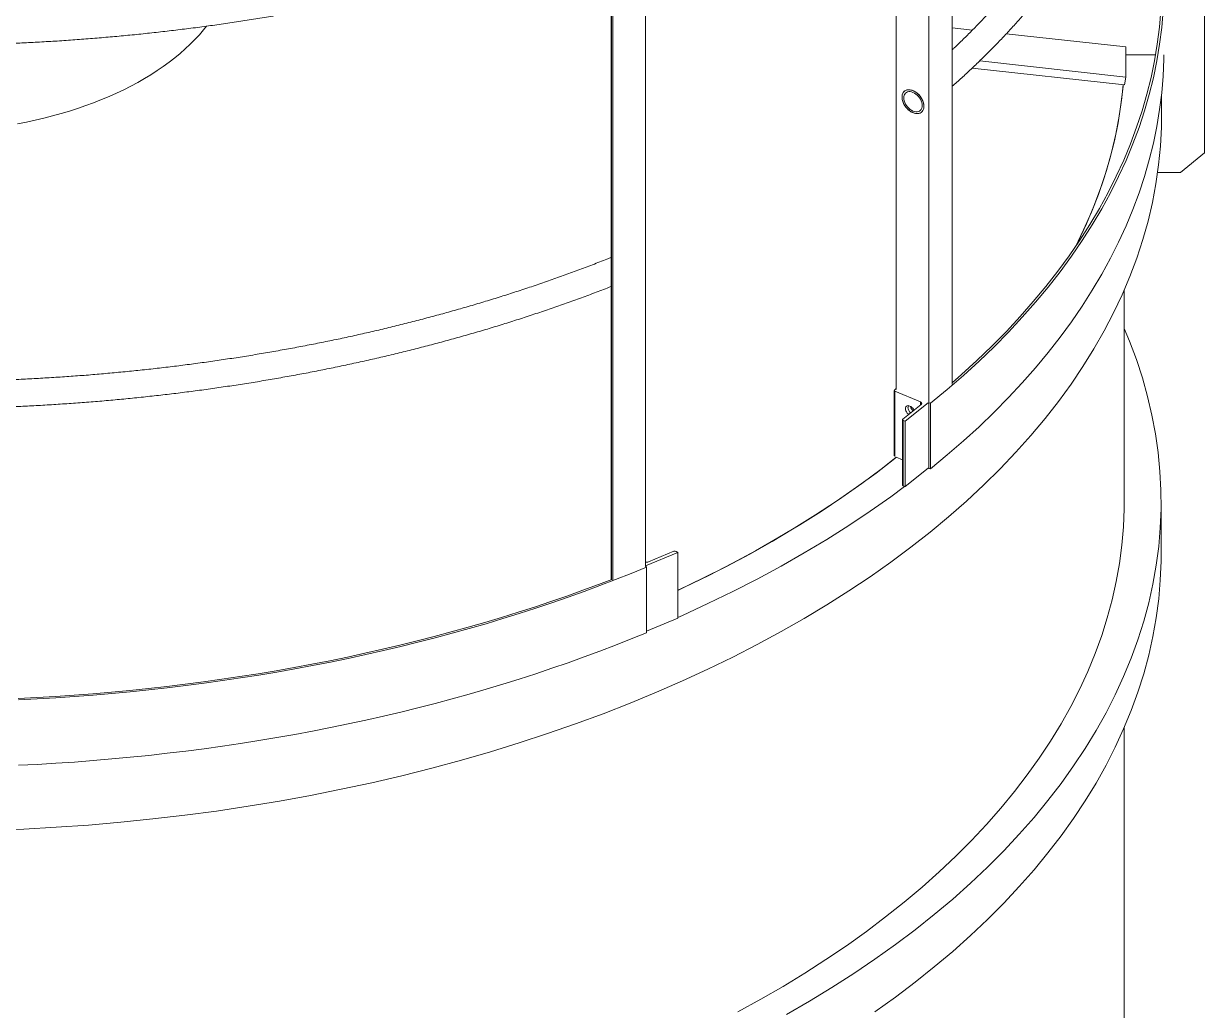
# Model space of a CAD drawing. Header units: millimetres. Extents: x 26816 to 90584, y 11074 to 56542.
# Drawn here: x 44454 to 45927, y 50466 to 51696 of the extents above; entities that cross this region are included whole.
import ezdxf

# ---------------------------------------------------------------- set-up
doc = ezdxf.new("R2010")
doc.units = ezdxf.units.MM
doc.layers.add('MAU_CAM', color=30, linetype='Continuous')

msp = doc.modelspace()

# ---------------------------------------------------------------- linework, layer by layer
at = {"layer": 'MAU_CAM', "linetype": 'Continuous', "lineweight": 0}
for p, q in [((45612.3, 52063.5), (45612.3, 51247)), ((45583.1, 52040.1), (45583.1, 51141.9)), ((45542.5, 52016.1), (45542.5, 51240.4)), ((45229.5, 51836), (45229.5, 51019.5)), ((45186.7, 51819.8), (45186.7, 51003.1)), ((45187.1, 51820), (45187.1, 51003.2)), ((45188.9, 51819.2), (45188.9, 51002.6)), ((45926.8, 51535.2), (45926.8, 51706.7)), ((45637.5, 51688.5), (45612.3, 51691.3)), ((45828.9, 51667.4), (45679.7, 51683.8)), ((45828.9, 51667.4), (45828.9, 51629.9)), ((45828.9, 51657.7), (45865.9, 51657.7)), ((45827.3, 51620.2), (45637.2, 51641.1)), ((45828.9, 51629.9), (45646.5, 51650)), ((45828.9, 51629.9), (45827.3, 51620.2)), ((45873.3, 51607.8), (45873.3, 51576)), ((45873.3, 51576), (45873.3, 51576)), ((45896.8, 51510.7), (45926.8, 51535.2)), ((45868.4, 51510.7), (45896.8, 51510.7)), ((45826.8, 51100.2), (45826.8, 51364.4)), ((45540, 51238.9), (45540, 51157.7)), ((45540.4, 51239.6), (45542.1, 51241)), ((45542.1, 51241), (45542.5, 51240.9)), ((45572.5, 51224.8), (45540.8, 51238)), ((45540.8, 51238), (45540.8, 51156.5)), ((45582.3, 51223.8), (45553.6, 51200.7)), ((45572.5, 51224.8), (45572.5, 51220.9)), ((45585.2, 51223.1), (45583.5, 51223.8)), ((45550.7, 51203.3), (45573.4, 51221.6)), ((45585.2, 51223.1), (45585.2, 51141.5)), ((45550.3, 51202.7), (45550.3, 51121)), ((45553.6, 51200.7), (45551.1, 51201.7)), ((45551.1, 51201.7), (45551.1, 51120.1)), ((45553.6, 51200.7), (45553.6, 51119.1)), ((45550.3, 51152.4), (45542.5, 51155.7)), ((45582.3, 51142.2), (45553.6, 51119.1)), ((45583.1, 51141.9), (45582.3, 51142.2)), ((45583.5, 51142.2), (45583.1, 51141.9)), ((45585.2, 51141.5), (45583.5, 51142.2)), ((45553.6, 51119.1), (45551.1, 51120.1)), ((45872.8, 51034.8), (45872.8, 51100.2)), ((45229.5, 51020.2), (45269.8, 51036.9)), ((45265.2, 51038.6), (45233.6, 51025.4)), ((45269.8, 51036.9), (45268, 51038.3)), ((45269.8, 51036.9), (45269.8, 50955.2)), ((45229.5, 51019.8), (45230.9, 51018.6)), ((45230.9, 51018.6), (45230.9, 50937)), ((45230.9, 50939.1), (45269.8, 50955.2)), ((45826.8, 49875.4), (45826.8, 50818.7))]:
    msp.add_line(p, q, dxfattribs=at)
at = {"layer": 'MAU_CAM', "linetype": 'Continuous', "lineweight": 0, "flags": 128}
for points in [[(45585.2, 51223.1), (45606, 51240.3), (45626.2, 51257.8), (45645.7, 51275.6), (45664.4, 51293.6), (45682.4, 51311.8), (45699.6, 51330.3), (45716.1, 51349), (45731.8, 51367.9), (45746.8, 51387.1), (45761, 51406.4), (45774.3, 51426), (45786.9, 51445.7), (45798.7, 51465.5), (45809.6, 51485.5), (45819.8, 51505.7), (45829.1, 51526), (45837.6, 51546.4), (45845.3, 51566.9), (45852.1, 51587.6), (45858.1, 51608.3), (45863.2, 51629.1), (45867.5, 51649.9), (45871, 51670.8), (45873.6, 51691.8), (45875.3, 51712.7)], [(45612.3, 51248.7), (45623.7, 51258.8), (45643.1, 51276.5), (45661.8, 51294.4), (45679.8, 51312.6), (45697, 51331.1), (45713.4, 51349.8), (45729.1, 51368.7), (45744, 51387.8), (45758.2, 51407.1), (45771.5, 51426.6), (45784.1, 51446.2), (45795.8, 51466.1), (45806.8, 51486), (45816.9, 51506.2), (45826.2, 51526.4), (45834.7, 51546.8), (45842.3, 51567.3), (45849.1, 51587.9), (45855.1, 51608.5), (45860.2, 51629.3), (45864.5, 51650.1), (45868, 51671), (45870.6, 51691.9), (45872.3, 51712.8)], [(44446.5, 51571.7), (44457.6, 51573.8), (44468.5, 51576.2), (44479.4, 51578.7), (44490.1, 51581.5), (44500.7, 51584.4), (44511.1, 51587.5), (44521.4, 51590.8), (44531.4, 51594.3), (44541.3, 51597.9), (44551, 51601.7), (44560.5, 51605.7), (44569.8, 51609.8), (44578.8, 51614.1), (44587.7, 51618.6), (44596.3, 51623.2), (44604.6, 51627.9), (44612.7, 51632.8), (44620.6, 51637.9), (44628.1, 51643), (44635.4, 51648.3), (44642.5, 51653.7), (44649.2, 51659.3), (44655.7, 51664.9), (44661.8, 51670.7), (44667.7, 51676.5), (44673.2, 51682.5), (44678.4, 51688.6), (44682.2, 51693.3)], [(44446.5, 51571.7), (44457.6, 51573.8), (44468.5, 51576.2), (44479.4, 51578.7), (44490.1, 51581.5), (44500.7, 51584.4), (44511.1, 51587.5), (44521.4, 51590.8), (44531.4, 51594.3), (44541.3, 51597.9), (44551, 51601.7), (44560.5, 51605.7), (44569.8, 51609.8), (44578.8, 51614.1), (44587.7, 51618.6), (44596.3, 51623.2), (44604.6, 51627.9), (44612.7, 51632.8), (44620.6, 51637.9), (44628.1, 51643), (44635.4, 51648.3), (44642.5, 51653.7), (44649.2, 51659.3), (44655.7, 51664.9), (44661.8, 51670.7), (44667.7, 51676.5), (44673.2, 51682.5), (44678.4, 51688.6), (44682.2, 51693.3)], [(45585.2, 51141.5), (45606, 51158.7), (45626.2, 51176.2), (45645.7, 51193.9), (45664.4, 51211.9), (45682.4, 51230.1), (45699.6, 51248.6), (45716.1, 51267.4), (45731.8, 51286.3), (45746.8, 51305.4), (45761, 51324.8), (45774.3, 51344.3), (45786.9, 51364), (45798.7, 51383.9), (45809.6, 51403.9), (45819.8, 51424.1), (45829.1, 51444.3), (45837.6, 51464.8), (45845.3, 51485.3), (45852.1, 51505.9), (45858.1, 51526.6), (45863.2, 51547.4), (45867.5, 51568.3), (45871, 51589.2), (45873.6, 51610.1), (45875.3, 51631.1), (45876.2, 51652.1), (45876.3, 51657.7)], [(45577, 51593.5), (45576.9, 51595.6), (45576.4, 51597.7), (45575.7, 51599.9), (45574.7, 51602), (45573.5, 51604.1), (45572.1, 51606.1), (45570.4, 51608), (45568.7, 51609.6), (45566.8, 51611), (45564.8, 51612.2), (45562.8, 51613.1), (45560.8, 51613.7), (45558.9, 51614), (45557.1, 51614), (45555.4, 51613.7), (45553.8, 51613), (45552.5, 51612.1), (45551.4, 51610.9), (45550.5, 51609.4), (45550, 51607.7), (45549.7, 51605.8), (45549.7, 51603.8), (45550, 51601.7), (45550.5, 51599.6), (45551.4, 51597.4), (45552.5, 51595.3), (45553.8, 51593.2), (45555.4, 51591.3), (45557.1, 51589.5), (45558.9, 51588), (45560.8, 51586.7), (45562.8, 51585.6), (45564.8, 51584.9), (45566.8, 51584.4), (45568.7, 51584.3), (45570.4, 51584.5), (45572.1, 51585), (45573.5, 51585.8), (45574.7, 51586.8), (45575.7, 51588.2), (45576.4, 51589.8), (45576.9, 51591.5), (45577, 51593.5)], [(45574.9, 51594.4), (45574.7, 51596.2), (45574.3, 51598.2), (45573.6, 51600.2), (45572.7, 51602.1), (45571.5, 51604), (45570.1, 51605.8), (45568.6, 51607.4), (45566.9, 51608.7), (45565.1, 51609.9), (45563.3, 51610.8), (45561.5, 51611.4), (45559.7, 51611.7), (45558.1, 51611.7), (45556.5, 51611.4), (45555.1, 51610.8), (45554, 51609.9), (45553, 51608.7), (45552.3, 51607.3), (45551.9, 51605.7), (45551.7, 51604), (45551.9, 51602.1), (45552.3, 51600.1), (45553, 51598.2), (45554, 51596.2), (45555.1, 51594.3), (45556.5, 51592.6), (45558.1, 51591), (45559.7, 51589.6), (45561.5, 51588.4), (45563.3, 51587.5), (45565.1, 51586.9), (45566.9, 51586.6), (45568.6, 51586.6), (45570.1, 51586.9), (45571.5, 51587.5), (45572.7, 51588.4), (45573.6, 51589.6), (45574.3, 51591), (45574.7, 51592.6), (45574.9, 51594.4)], [(45765.9, 51418.2), (45776.2, 51439.2), (45785.9, 51461.2), (45794.5, 51483.3), (45802.2, 51505.6), (45808.8, 51527.9), (45814.5, 51550.4), (45819.1, 51572.9), (45822.7, 51595.5), (45825.3, 51618.1), (45825.5, 51620.4)], [(45825.5, 51620.4), (45823.8, 51603.8), (45820.5, 51581.1), (45816.3, 51558.5), (45811, 51535.9), (45804.6, 51513.4), (45797.3, 51491.1), (45788.9, 51468.8), (45779.6, 51446.7), (45769.2, 51424.7), (45765.9, 51418.2)], [(45873.3, 51581.8), (45873.1, 51567.2), (45871.9, 51543.7), (45869.6, 51520.3), (45866.3, 51496.9), (45861.9, 51473.6), (45856.5, 51450.3), (45849.9, 51427.2), (45842.4, 51404.1), (45833.8, 51381.2), (45824.1, 51358.4), (45813.4, 51335.7), (45801.7, 51313.3), (45789, 51291), (45775.2, 51268.9), (45760.5, 51247), (45744.7, 51225.4), (45728, 51204), (45710.3, 51182.9), (45691.7, 51162), (45672.1, 51141.4), (45651.6, 51121.2), (45630.2, 51101.2), (45607.8, 51081.6), (45584.6, 51062.4), (45560.5, 51043.5), (45535.6, 51024.9), (45509.8, 51006.8), (45483.2, 50989), (45455.9, 50971.7), (45427.7, 50954.8), (45398.8, 50938.3), (45369.1, 50922.2), (45338.7, 50906.6), (45307.6, 50891.5), (45275.8, 50876.9), (45243.4, 50862.7), (45210.4, 50849.1), (45176.7, 50835.9), (45142.4, 50823.3), (45107.6, 50811.2), (45072.3, 50799.6), (45036.4, 50788.5), (45000, 50778), (44963.2, 50768.1), (44925.9, 50758.7), (44888.3, 50749.9), (44850.2, 50741.7), (44811.8, 50734), (44773, 50727), (44733.9, 50720.5), (44694.6, 50714.6), (44655, 50709.3), (44615.1, 50704.7), (44575.1, 50700.6), (44534.9, 50697.1), (44494.5, 50694.3), (44454.1, 50692), (44413.5, 50690.4)], [(45405.5, 50460.8), (45434.2, 50477.4), (45462.2, 50494.4), (45489.4, 50511.9), (45515.8, 50529.7), (45541.3, 50548), (45566.1, 50566.6), (45589.9, 50585.6), (45612.9, 50604.9), (45635, 50624.6), (45656.2, 50644.6), (45676.5, 50664.9), (45695.9, 50685.6), (45714.3, 50706.5), (45731.7, 50727.7), (45748.2, 50749.1), (45763.7, 50770.8), (45778.2, 50792.7), (45791.7, 50814.9), (45804.1, 50837.2), (45815.6, 50859.7), (45826, 50882.4), (45835.4, 50905.2), (45843.8, 50928.1), (45851.1, 50951.2), (45857.4, 50974.4), (45862.6, 50997.7), (45866.7, 51021), (45869.8, 51044.4), (45871.8, 51067.8), (45872.7, 51091.3), (45872.6, 51114.7), (45871.4, 51138.2), (45869.1, 51161.6), (45865.8, 51185), (45861.4, 51208.3), (45855.9, 51231.6), (45849.4, 51254.7), (45841.9, 51277.8), (45833.2, 51300.7), (45826.8, 51316.3)], [(45540.8, 51238), (45540.5, 51238.1), (45540.3, 51238.3), (45540.1, 51238.5), (45540, 51238.7), (45540, 51239), (45540.1, 51239.2), (45540.2, 51239.4), (45540.4, 51239.6)], [(45573.4, 51221.6), (45573.8, 51222), (45574.1, 51222.4), (45574.2, 51222.9), (45574.1, 51223.3), (45573.9, 51223.8), (45573.6, 51224.2), (45573.1, 51224.5), (45572.5, 51224.8)], [(45564.5, 51214.5), (45564, 51215.6), (45563.1, 51216.9), (45562, 51218), (45560.8, 51218.9), (45559.5, 51219.6), (45558.3, 51220), (45557.1, 51220.1), (45556, 51219.8), (45555.1, 51219.3), (45554.4, 51218.5), (45554, 51217.5), (45553.8, 51216.3), (45554, 51214.9), (45554.4, 51213.5), (45555.1, 51212.2), (45556, 51210.9), (45557.1, 51209.8), (45557.9, 51209.1)], [(45557.1, 51218), (45557.2, 51219.2), (45557.6, 51220)], [(45551.1, 51201.7), (45550.8, 51201.9), (45550.6, 51202.1), (45550.4, 51202.3), (45550.3, 51202.5), (45550.3, 51202.7), (45550.3, 51202.9), (45550.5, 51203.1), (45550.7, 51203.3)], [(45269.8, 50989.6), (45271.1, 50990.3), (45301.3, 51004.8), (45330.8, 51019.7), (45359.7, 51035.1), (45387.8, 51050.9), (45415.2, 51067.2), (45441.9, 51083.8), (45467.8, 51100.9), (45492.9, 51118.3), (45517.2, 51136.1), (45540.7, 51154.3), (45542.5, 51155.7)], [(45542.5, 51155.7), (45523.8, 51141.1), (45499.6, 51123.1), (45474.6, 51105.5), (45448.8, 51088.3), (45422.3, 51071.5), (45394.9, 51055.1), (45366.9, 51039.1), (45338.1, 51023.5), (45308.6, 51008.4), (45278.4, 50993.7), (45269.8, 50989.6)], [(45552.9, 51119.3), (45535.6, 51106.6), (45509.8, 51088.4), (45483.2, 51070.7), (45455.9, 51053.3), (45427.7, 51036.4), (45398.8, 51019.9), (45369.1, 51003.9), (45338.7, 50988.3), (45307.6, 50973.2), (45275.8, 50958.5), (45269.8, 50955.8)], [(45344.8, 50464.2), (45373.4, 50479.9), (45401.3, 50496), (45428.4, 50512.5), (45454.8, 50529.4), (45480.4, 50546.7), (45505.2, 50564.4), (45529.2, 50582.5), (45552.3, 50600.9), (45574.6, 50619.7), (45596.1, 50638.8), (45616.7, 50658.2), (45636.3, 50677.9), (45655.1, 50697.9), (45673, 50718.2), (45689.9, 50738.8), (45705.9, 50759.6), (45720.9, 50780.6), (45735, 50801.9), (45748.1, 50823.3), (45760.2, 50845), (45771.3, 50866.8), (45781.4, 50888.8), (45790.5, 50911), (45798.7, 50933.3), (45805.7, 50955.7), (45811.8, 50978.1), (45816.9, 51000.7), (45820.9, 51023.4), (45823.8, 51046.1), (45825.8, 51068.8), (45826.7, 51091.6), (45826.8, 51100.2)], [(45515.8, 50464.4), (45541.3, 50482.6), (45566.1, 50501.3), (45589.9, 50520.2), (45612.9, 50539.6), (45635, 50559.3), (45656.2, 50579.3), (45676.5, 50599.6), (45695.9, 50620.3), (45714.3, 50641.2), (45731.7, 50662.4), (45748.2, 50683.8), (45763.7, 50705.5), (45778.2, 50727.4), (45791.7, 50749.5), (45804.1, 50771.9), (45815.6, 50794.4), (45826, 50817), (45835.4, 50839.9), (45843.8, 50862.8), (45851.1, 50885.9), (45857.4, 50909.1), (45862.6, 50932.4), (45866.7, 50955.7), (45869.8, 50979.1), (45871.8, 51002.5), (45872.7, 51026), (45872.8, 51034.8)], [(44447.5, 50853.3), (44470.8, 50854.4), (44494.2, 50855.8), (44517.5, 50857.4), (44540.7, 50859.1), (44564, 50861.1), (44587.1, 50863.3), (44610.2, 50865.7), (44633.2, 50868.2), (44656.2, 50871), (44679.1, 50874), (44701.9, 50877.2), (44724.6, 50880.6), (44747.2, 50884.1), (44769.8, 50887.9), (44792.2, 50891.9), (44814.5, 50896), (44836.7, 50900.4), (44858.8, 50905), (44880.8, 50909.7), (44902.7, 50914.6), (44924.4, 50919.8), (44945.9, 50925.1), (44967.4, 50930.6), (44988.7, 50936.3), (45009.8, 50942.2), (45030.8, 50948.2), (45051.6, 50954.5), (45072.3, 50960.9), (45092.7, 50967.5), (45113, 50974.3), (45133.2, 50981.3), (45153.1, 50988.4), (45172.9, 50995.7), (45192.4, 51003.2), (45211.8, 51010.8), (45230.9, 51018.6)], [(44447.2, 50855), (44470.6, 50856.2), (44493.9, 50857.5), (44517.1, 50859.1), (44540.3, 50860.9), (44563.5, 50862.8), (44586.6, 50865), (44609.7, 50867.4), (44632.6, 50869.9), (44655.6, 50872.7), (44678.4, 50875.7), (44701.2, 50878.9), (44723.8, 50882.2), (44746.4, 50885.8), (44768.9, 50889.6), (44791.3, 50893.5), (44813.6, 50897.7), (44835.8, 50902), (44857.8, 50906.6), (44879.7, 50911.3), (44901.5, 50916.3), (44923.2, 50921.4), (44944.7, 50926.7), (44966.1, 50932.2), (44987.4, 50937.9), (45008.5, 50943.7), (45029.4, 50949.8), (45050.2, 50956), (45070.8, 50962.4), (45091.3, 50969), (45111.5, 50975.8), (45131.6, 50982.7), (45151.5, 50989.9), (45171.2, 50997.1), (45187.8, 51003.5)], [(44447.5, 50771.6), (44470.8, 50772.8), (44494.2, 50774.2), (44517.5, 50775.7), (44540.7, 50777.5), (44564, 50779.5), (44587.1, 50781.6), (44610.2, 50784), (44633.2, 50786.6), (44656.2, 50789.4), (44679.1, 50792.3), (44701.9, 50795.5), (44724.6, 50798.9), (44747.2, 50802.5), (44769.8, 50806.3), (44792.2, 50810.2), (44814.5, 50814.4), (44836.7, 50818.8), (44858.8, 50823.3), (44880.8, 50828.1), (44902.7, 50833), (44924.4, 50838.1), (44945.9, 50843.4), (44967.4, 50848.9), (44988.7, 50854.6), (45009.8, 50860.5), (45030.8, 50866.6), (45051.6, 50872.8), (45072.3, 50879.2), (45092.7, 50885.9), (45113, 50892.6), (45133.2, 50899.6), (45153.1, 50906.7), (45172.9, 50914), (45192.4, 50921.5), (45211.8, 50929.2), (45230.9, 50937)]]:
    msp.add_lwpolyline(points, dxfattribs=at)
at = {"layer": 'MAU_CAM', "linetype": 'Continuous', "lineweight": 0}
for centre, radius, start, end in [((45566.4, 51218.5), 9.34, 183.5318, 231.0608), ((45569.6, 51221.1), 9.7, 191.4683, 230.601), ((45551.4, 51121.2), 1.12, 187.6713, 255.5606), ((45266.4, 51035.8), 3, 56.71, 112.4892), ((45231.2, 51031.4), 6.46, 254.2023, 291.2723)]:
    msp.add_arc(centre, radius, start, end, dxfattribs=at)
for points, knots in [([(43066.4, 53107), (43064.1, 53105.1), (43057.5, 53099.8), (43046.7, 53090.9), (43034.2, 53080.2), (43021.9, 53069.4), (43009.9, 53058.5), (42998.2, 53047.5), (42986.8, 53036.4), (42975.6, 53025.2), (42964.7, 53013.9), (42954.1, 53002.5), (42943.7, 52991), (42933.7, 52979.5), (42923.9, 52967.8), (42914.4, 52956.1), (42905.2, 52944.3), (42896.3, 52932.4), (42887.7, 52920.5), (42879.4, 52908.5), (42871.3, 52896.4), (42863.6, 52884.2), (42856.2, 52872), (42849, 52859.7), (42842.2, 52847.4), (42835.7, 52835), (42829.5, 52822.6), (42823.6, 52810.1), (42818, 52797.5), (42812.7, 52784.9), (42807.7, 52772.3), (42803, 52759.6), (42798.7, 52746.9), (42794.6, 52734.2), (42790.9, 52721.4), (42787.5, 52708.6), (42784.4, 52695.8), (42781.6, 52683), (42779.1, 52670.1), (42776.9, 52657.2), (42775.1, 52644.3), (42773.5, 52631.4), (42772.3, 52618.5), (42771.4, 52605.5), (42770.8, 52592.6), (42770.6, 52579.7), (42770.6, 52566.7), (42771, 52553.8), (42771.7, 52540.9), (42772.6, 52527.9), (42774, 52515), (42775.6, 52502.1), (42777.5, 52489.2), (42779.8, 52476.4), (42782.3, 52463.5), (42785.2, 52450.7), (42788.4, 52437.9), (42791.9, 52425.1), (42795.7, 52412.4), (42799.9, 52399.6), (42804.3, 52387), (42809.1, 52374.3), (42814.1, 52361.7), (42819.5, 52349.1), (42825.2, 52336.6), (42831.2, 52324.2), (42837.5, 52311.7), (42844.1, 52299.4), (42851, 52287.1), (42858.2, 52274.8), (42865.7, 52262.6), (42873.5, 52250.5), (42881.6, 52238.4), (42890, 52226.4), (42898.7, 52214.5), (42907.6, 52202.7), (42916.9, 52190.9), (42926.5, 52179.2), (42936.3, 52167.6), (42946.5, 52156.1), (42956.9, 52144.6), (42967.6, 52133.3), (42978.5, 52122), (42989.8, 52110.9), (43001.3, 52099.8), (43013.1, 52088.8), (43025.1, 52078), (43037.4, 52067.2), (43050, 52056.5), (43062.9, 52046), (43076, 52035.5), (43089.3, 52025.2), (43102.9, 52015), (43116.8, 52004.9), (43130.9, 51994.9), (43145.2, 51985), (43159.8, 51975.3), (43174.6, 51965.6), (43189.7, 51956.1), (43205, 51946.8), (43220.5, 51937.5), (43236.2, 51928.4), (43252.2, 51919.4), (43268.3, 51910.6), (43284.7, 51901.9), (43301.3, 51893.3), (43318.1, 51884.9), (43335.2, 51876.6), (43352.4, 51868.5), (43369.8, 51860.5), (43387.4, 51852.6), (43405.2, 51844.9), (43423.2, 51837.3), (43441.3, 51829.9), (43459.7, 51822.7), (43478.2, 51815.6), (43496.9, 51808.6), (43515.7, 51801.8), (43534.7, 51795.2), (43553.9, 51788.7), (43573.2, 51782.4), (43592.7, 51776.2), (43612.4, 51770.3), (43632.1, 51764.4), (43652.1, 51758.8), (43672.1, 51753.3), (43692.3, 51747.9), (43712.6, 51742.8), (43733.1, 51737.8), (43753.6, 51733), (43774.3, 51728.3), (43795.1, 51723.8), (43816, 51719.5), (43837, 51715.4), (43858.1, 51711.4), (43879.3, 51707.6), (43900.6, 51704), (43921.9, 51700.6), (43943.4, 51697.3), (43964.9, 51694.2), (43986.5, 51691.3), (44008.2, 51688.6), (44029.9, 51686.1), (44051.7, 51683.7), (44073.5, 51681.5), (44095.4, 51679.5), (44117.4, 51677.7), (44139.4, 51676), (44161.4, 51674.6), (44183.5, 51673.3), (44205.6, 51672.2), (44227.7, 51671.3), (44249.8, 51670.6), (44271.9, 51670), (44294.1, 51669.7), (44316.3, 51669.5), (44338.4, 51669.5), (44360.6, 51669.7), (44382.8, 51670), (44404.9, 51670.6), (44427, 51671.3), (44449.2, 51672.3), (44471.2, 51673.4), (44493.3, 51674.6), (44515.3, 51676.1), (44537.3, 51677.8), (44559.3, 51679.6), (44581.2, 51681.6), (44603, 51683.8), (44624.8, 51686.2), (44646.5, 51688.7), (44668.2, 51691.4), (44689.8, 51694.3), (44711.3, 51697.4), (44732.8, 51700.7), (44754.1, 51704.1), (44775.4, 51707.8), (44796.6, 51711.5), (44817.7, 51715.5), (44838.7, 51719.7), (44859.6, 51724), (44880.4, 51728.5), (44901, 51733.1), (44921.6, 51738), (44942, 51743), (44962.3, 51748.1), (44982.5, 51753.5), (45002.6, 51759), (45022.5, 51764.6), (45042.2, 51770.5), (45061.9, 51776.5), (45081.4, 51782.6), (45100.7, 51789), (45119.9, 51795.4), (45138.9, 51802.1), (45157.7, 51808.9), (45176.4, 51815.8), (45194.9, 51822.9), (45213.3, 51830.2), (45225.5, 51835.2), (45231.6, 51837.7)], [0, 0, 0, 0, 0.002677, 0.007754, 0.01283, 0.017907, 0.022982, 0.028058, 0.033132, 0.038207, 0.04328, 0.048352, 0.053424, 0.058495, 0.063564, 0.068633, 0.0737, 0.078766, 0.08383, 0.088893, 0.093955, 0.099014, 0.104072, 0.109128, 0.114182, 0.119234, 0.124284, 0.129332, 0.134377, 0.139421, 0.144462, 0.149501, 0.154538, 0.159573, 0.164606, 0.169636, 0.174665, 0.179692, 0.184717, 0.189741, 0.194763, 0.199784, 0.204804, 0.209823, 0.214841, 0.219859, 0.224877, 0.229894, 0.234912, 0.23993, 0.244948, 0.249967, 0.254987, 0.260008, 0.26503, 0.270054, 0.275079, 0.280106, 0.285135, 0.290166, 0.295199, 0.300234, 0.305271, 0.31031, 0.315351, 0.320394, 0.32544, 0.330488, 0.335537, 0.340589, 0.345643, 0.350699, 0.355756, 0.360816, 0.365876, 0.370939, 0.376003, 0.381069, 0.386135, 0.391203, 0.396272, 0.401343, 0.406414, 0.411486, 0.416559, 0.421632, 0.426706, 0.431781, 0.436856, 0.441932, 0.447008, 0.452084, 0.457161, 0.462238, 0.467315, 0.472392, 0.477469, 0.482546, 0.487624, 0.492701, 0.497778, 0.502856, 0.507933, 0.51301, 0.518087, 0.523164, 0.52824, 0.533317, 0.538393, 0.543469, 0.548545, 0.553621, 0.558696, 0.563772, 0.568847, 0.573922, 0.578997, 0.584071, 0.589146, 0.59422, 0.599294, 0.604367, 0.609441, 0.614514, 0.619588, 0.624661, 0.629733, 0.634806, 0.639878, 0.644951, 0.650023, 0.655095, 0.660167, 0.665238, 0.67031, 0.675381, 0.680452, 0.685523, 0.690594, 0.695665, 0.700736, 0.705807, 0.710877, 0.715948, 0.721018, 0.726089, 0.731159, 0.736229, 0.741299, 0.746369, 0.751439, 0.756509, 0.761579, 0.766649, 0.771719, 0.776789, 0.781859, 0.786929, 0.791999, 0.797069, 0.802139, 0.807209, 0.812279, 0.817349, 0.822419, 0.827489, 0.832559, 0.83763, 0.8427, 0.847771, 0.852841, 0.857912, 0.862982, 0.868053, 0.873124, 0.878195, 0.883266, 0.888338, 0.893409, 0.898481, 0.903552, 0.908624, 0.913696, 0.918769, 0.923841, 0.928913, 0.933986, 0.939059, 0.944132, 0.949205, 0.954279, 0.959353, 0.964426, 0.969501, 0.974575, 0.979649, 0.984724, 0.989799, 0.994874, 1, 1, 1, 1]), ([(45612.3, 51618.4), (45614.2, 51620.1), (45620.2, 51625.3), (45630, 51634.3), (45641.6, 51645.2), (45653, 51656.3), (45664.1, 51667.4), (45674.9, 51678.6), (45685.5, 51690), (45695.8, 51701.4), (45705.8, 51712.9), (45715.5, 51724.4), (45724.9, 51736.1), (45734, 51747.9), (45742.8, 51759.7), (45751.4, 51771.6), (45759.6, 51783.5), (45767.6, 51795.6), (45775.2, 51807.7), (45782.6, 51819.8), (45789.7, 51832), (45796.4, 51844.3), (45802.9, 51856.7), (45809, 51869), (45814.8, 51881.5), (45820.4, 51894), (45825.6, 51906.5), (45830.5, 51919.1), (45835.1, 51931.7), (45839.4, 51944.3), (45843.3, 51957), (45847, 51969.7), (45850.3, 51982.4), (45853.4, 51995.2), (45856.1, 52008), (45858.5, 52020.8), (45860.6, 52033.6), (45862.4, 52046.4), (45863.8, 52059.3), (45865, 52072.1), (45865.8, 52085), (45866.3, 52097.8), (45866.5, 52110.7), (45866.4, 52123.6), (45865.9, 52136.4), (45865.2, 52149.3), (45864.1, 52162.2), (45863.2, 52170.8), (45862.7, 52175.1), (45862.7, 52175.2)], [0, 0, 0, 0, 0.01043, 0.0325485, 0.0546647, 0.0767783, 0.098889, 0.1209965, 0.1431003, 0.1652002, 0.1872958, 0.2093866, 0.2314723, 0.2535524, 0.2756266, 0.2976944, 0.3197554, 0.3418092, 0.3638554, 0.3858937, 0.4079237, 0.429945, 0.4519574, 0.4739607, 0.4959545, 0.5179388, 0.5399134, 0.5618784, 0.5838336, 0.6057793, 0.6277155, 0.6496426, 0.6715608, 0.6934705, 0.7153723, 0.7372665, 0.759154, 0.7810353, 0.8029111, 0.8247824, 0.8466499, 0.8685145, 0.8903772, 0.9122389, 0.9341004, 0.9559625, 0.9778261, 0.9996922, 1, 1, 1, 1]), ([(45829.2, 52171.3), (45829.4, 52169.5), (45830.1, 52163.5), (45831.1, 52153.4), (45832, 52141), (45832.5, 52128.5), (45832.8, 52116.1), (45832.7, 52103.6), (45832.4, 52091.2), (45831.7, 52078.8), (45830.7, 52066.3), (45829.3, 52053.9), (45827.7, 52041.5), (45825.7, 52029.1), (45823.5, 52016.7), (45820.9, 52004.3), (45818, 51992), (45814.8, 51979.7), (45811.3, 51967.4), (45807.5, 51955.2), (45803.3, 51943), (45798.9, 51930.8), (45794.1, 51918.6), (45789.1, 51906.5), (45783.7, 51894.5), (45778.1, 51882.5), (45772.1, 51870.5), (45765.8, 51858.6), (45759.3, 51846.8), (45752.4, 51835), (45745.2, 51823.2), (45737.8, 51811.6), (45730, 51799.9), (45722, 51788.4), (45713.7, 51776.9), (45705.1, 51765.5), (45696.1, 51754.1), (45687, 51742.9), (45677.5, 51731.7), (45667.7, 51720.6), (45657.7, 51709.5), (45647.4, 51698.6), (45636.8, 51687.7), (45625.9, 51676.9), (45617.7, 51669), (45613.1, 51664.7), (45612.3, 51663.9)], [0, 0, 0, 0, 0.010333, 0.033886, 0.057444, 0.081006, 0.104571, 0.128139, 0.151707, 0.175274, 0.198838, 0.2224, 0.245957, 0.269508, 0.293052, 0.316589, 0.340117, 0.363636, 0.387145, 0.410644, 0.434132, 0.457608, 0.481074, 0.504528, 0.527971, 0.551402, 0.574822, 0.598231, 0.62163, 0.645018, 0.668396, 0.691765, 0.715124, 0.738475, 0.761818, 0.785153, 0.808481, 0.831802, 0.855117, 0.878427, 0.901731, 0.92503, 0.948325, 0.971616, 0.994904, 1, 1, 1, 1]), ([(45574.4, 51586.5), (45574.8, 51587), (45575.7, 51588), (45576.5, 51589.8), (45577, 51591.9), (45577, 51594.2), (45576.7, 51596.6), (45576, 51599.1), (45575, 51601.6), (45573.6, 51604.1), (45571.9, 51606.4), (45570, 51608.5), (45567.9, 51610.3), (45565.6, 51611.8), (45563.3, 51613), (45561, 51613.7), (45558.8, 51614.1), (45556.7, 51614), (45554.7, 51613.5), (45553, 51612.6), (45551.7, 51611.3), (45550.6, 51609.7), (45549.9, 51607.8), (45549.6, 51605.6), (45549.7, 51603.2), (45550.1, 51600.8), (45551, 51598.2), (45552.1, 51595.7), (45553.6, 51593.4), (45555.4, 51591.1), (45557.4, 51589.1), (45559.6, 51587.4), (45561.9, 51586), (45564.2, 51585), (45566.5, 51584.4), (45568.7, 51584.2), (45570.7, 51584.5), (45572.7, 51585.1), (45573.8, 51586), (45574.4, 51586.5)], [0, 0, 0, 0, 0.026848, 0.053695, 0.080543, 0.10739, 0.134238, 0.161085, 0.187933, 0.21478, 0.241628, 0.268475, 0.295323, 0.32217, 0.349018, 0.375865, 0.402713, 0.42956, 0.456408, 0.483255, 0.510103, 0.536951, 0.563798, 0.590646, 0.617493, 0.644341, 0.671188, 0.698036, 0.724883, 0.751731, 0.778578, 0.805426, 0.832273, 0.859121, 0.885968, 0.912816, 0.939663, 0.966511, 1, 1, 1, 1]), ([(45186.7, 51404.9), (45185, 51404.2), (45177.4, 51401.2), (45163.6, 51395.8), (45145.5, 51388.9), (45127.1, 51382.2), (45108.5, 51375.7), (45089.8, 51369.2), (45070.9, 51363), (45051.9, 51356.9), (45032.7, 51350.9), (45013.4, 51345.1), (44993.9, 51339.5), (44974.3, 51334.1), (44954.6, 51328.8), (44934.7, 51323.6), (44914.7, 51318.6), (44894.5, 51313.8), (44874.3, 51309.2), (44853.9, 51304.7), (44833.4, 51300.4), (44812.8, 51296.3), (44792.1, 51292.4), (44771.4, 51288.6), (44750.5, 51285), (44729.5, 51281.5), (44708.4, 51278.3), (44687.3, 51275.2), (44666.1, 51272.3), (44644.8, 51269.5), (44623.4, 51267), (44602, 51264.6), (44580.6, 51262.4), (44559, 51260.4), (44537.5, 51258.5), (44515.8, 51256.9), (44494.2, 51255.4), (44472.5, 51254.1), (44450.8, 51253), (44429, 51252), (44407.2, 51251.3), (44385.4, 51250.7), (44363.6, 51250.3), (44341.8, 51250.1), (44320, 51250), (44298.2, 51250.2), (44279.5, 51250.5), (44268.1, 51250.7), (44263.9, 51250.9)], [0, 0, 0, 0, 0.006339, 0.028616, 0.050895, 0.073174, 0.095454, 0.117735, 0.140017, 0.1623, 0.184584, 0.206869, 0.229155, 0.251442, 0.273729, 0.296017, 0.318306, 0.340596, 0.362887, 0.385179, 0.407471, 0.429764, 0.452057, 0.474351, 0.496646, 0.518941, 0.541237, 0.563534, 0.585831, 0.608128, 0.630426, 0.652725, 0.675023, 0.697322, 0.719622, 0.741921, 0.764221, 0.786522, 0.808822, 0.831123, 0.853424, 0.875724, 0.898025, 0.920327, 0.942628, 0.964929, 0.98723, 1, 1, 1, 1]), ([(44263.9, 51217.1), (44265.5, 51217.1), (44274.4, 51216.9), (44290.7, 51216.6), (44312.7, 51216.4), (44334.8, 51216.4), (44356.8, 51216.5), (44378.8, 51216.8), (44400.9, 51217.4), (44422.9, 51218.1), (44444.9, 51219), (44466.9, 51220), (44488.8, 51221.3), (44510.7, 51222.7), (44532.6, 51224.3), (44554.4, 51226.1), (44576.2, 51228.1), (44597.9, 51230.3), (44619.6, 51232.6), (44641.2, 51235.1), (44662.8, 51237.8), (44684.3, 51240.7), (44705.7, 51243.8), (44727, 51247), (44748.3, 51250.4), (44769.4, 51254), (44790.5, 51257.8), (44811.5, 51261.7), (44832.4, 51265.8), (44853.2, 51270.1), (44873.8, 51274.6), (44894.4, 51279.2), (44914.8, 51284), (44935.2, 51289), (44955.4, 51294.1), (44975.4, 51299.4), (44995.4, 51304.9), (45015.2, 51310.6), (45034.9, 51316.4), (45054.4, 51322.3), (45073.7, 51328.5), (45093, 51334.8), (45112, 51341.2), (45130.9, 51347.8), (45149.7, 51354.6), (45168.2, 51361.5), (45180.6, 51366.2), (45186.7, 51368.6), (45186.7, 51368.7)], [0, 0, 0, 0, 0.004852, 0.027458, 0.050064, 0.07267, 0.095277, 0.117883, 0.140489, 0.163095, 0.185702, 0.208308, 0.230915, 0.253522, 0.276129, 0.298736, 0.321344, 0.343952, 0.366561, 0.389169, 0.411778, 0.434388, 0.456998, 0.479609, 0.50222, 0.524831, 0.547444, 0.570057, 0.59267, 0.615284, 0.637899, 0.660515, 0.683131, 0.705748, 0.728366, 0.750984, 0.773604, 0.796224, 0.818846, 0.841468, 0.864091, 0.886715, 0.90934, 0.931966, 0.954592, 0.97722, 0.999849, 1, 1, 1, 1])]:
    msp.add_open_spline(points, degree=3, knots=knots, dxfattribs=at)

doc.saveas('drawing.dxf')
